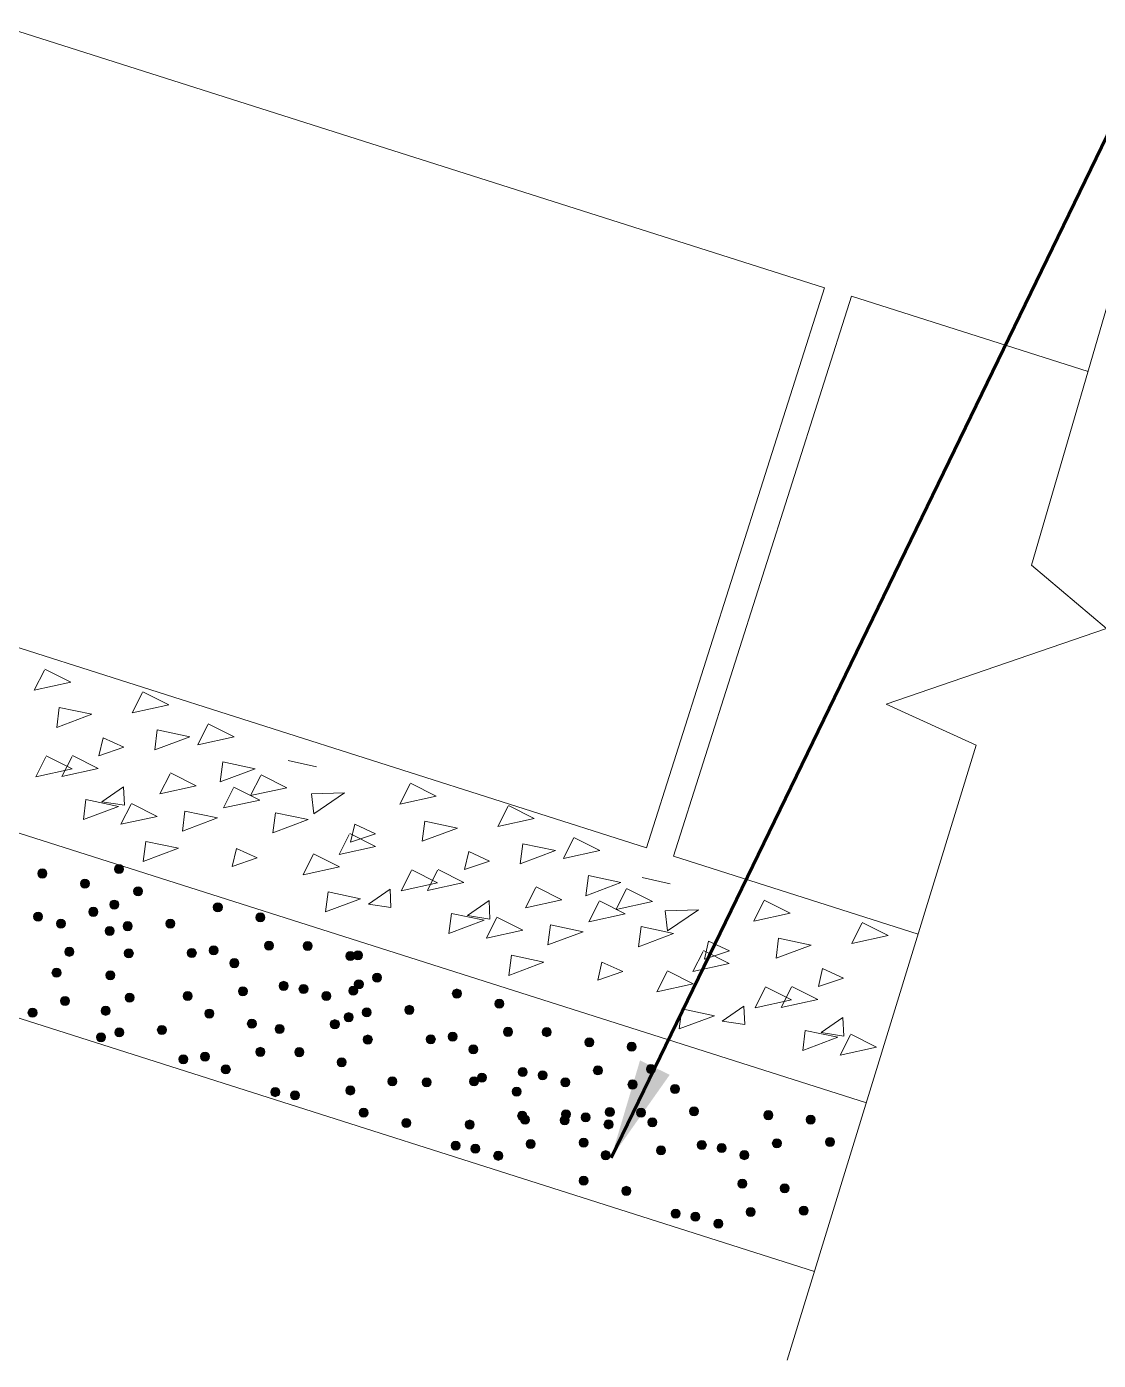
# Model space of a CAD drawing. Header units: inches. Extents: x -885 to 26362, y -28010 to 990.
# Drawn here: x 4081.7 to 4089.17, y -17583.57 to -17574.28 of the extents above; entities that cross this region are included whole.
import ezdxf

# ---------------------------------------------------------------- set-up
doc = ezdxf.new("R2010")
doc.units = ezdxf.units.IN
doc.header["$MEASUREMENT"] = 0
doc.layers.add('LINE', color=7, linetype='Continuous')
doc.styles.get("Standard").update_dxf_attribs({"font": 'arial.ttf'})
doc.dimstyles.get("Standard").update_dxf_attribs({"dimtxt": 0.18, "dimasz": 0.18, "dimexe": 0.18, "dimexo": 0.0625, "dimgap": 0.09, "dimtad": 0, "dimtih": 1, "dimtoh": 1, "dimdec": 4, "dimzin": 0, "dimdsep": 46, "dimtxsty": 'Standard', "dimcen": 0.09, "dimadec": 0, "dimazin": 0, "dimtfac": 1, "dimtdec": 4, "dimtofl": 0, "dimtmove": 0, "dimatfit": 3, "dimfxl": 1, "dimtolj": 1, "dimtzin": 0, "dimarcsym": 0})

msp = doc.modelspace()

# ---------------------------------------------------------------- hatches: boundary and pattern name
at = {"layer": 'LINE', "lineweight": 20, "ltscale": 0.5}
for points in [[(4082.371291, -17580.148373, -1), (4082.308217, -17580.152956, -1)], [(4082.371291, -17580.148373, -1), (4082.308217, -17580.152956, -1)], [(4081.835364, -17580.192486, -1), (4081.775809, -17580.17121, -1)], [(4081.835364, -17580.192486, -1), (4081.775809, -17580.17121, -1)], [(4082.132076, -17580.263369, -1), (4082.072521, -17580.242094, -1)], [(4082.132076, -17580.263369, -1), (4082.072521, -17580.242094, -1)], [(4082.504847, -17580.303891, -1), (4082.441772, -17580.308474, -1)], [(4082.504847, -17580.303891, -1), (4082.441772, -17580.308474, -1)], [(4082.191463, -17580.459574, -1), (4082.131908, -17580.438298, -1)], [(4082.191463, -17580.459574, -1), (4082.131908, -17580.438298, -1)], [(4082.338245, -17580.395912, -1), (4082.275171, -17580.400496, -1)], [(4082.338245, -17580.395912, -1), (4082.275171, -17580.400496, -1)], [(4083.059097, -17580.427922, -1), (4082.999542, -17580.406647, -1)], [(4083.059097, -17580.427922, -1), (4082.999542, -17580.406647, -1)], [(4081.805915, -17580.492796, -1), (4081.74636, -17580.471521, -1)], [(4081.805915, -17580.492796, -1), (4081.74636, -17580.471521, -1)], [(4081.964775, -17580.54193, -1), (4081.90522, -17580.520655, -1)], [(4081.964775, -17580.54193, -1), (4081.90522, -17580.520655, -1)], [(4082.432745, -17580.546657, -1), (4082.36967, -17580.551241, -1)], [(4082.432745, -17580.546657, -1), (4082.36967, -17580.551241, -1)], [(4082.730129, -17580.528861, -1), (4082.667054, -17580.533445, -1)], [(4082.730129, -17580.528861, -1), (4082.667054, -17580.533445, -1)], [(4083.355809, -17580.498806, -1), (4083.296254, -17580.47753, -1)], [(4083.355809, -17580.498806, -1), (4083.296254, -17580.47753, -1)], [(4082.306425, -17580.580009, -1), (4082.24335, -17580.584592, -1)], [(4082.306425, -17580.580009, -1), (4082.24335, -17580.584592, -1)], [(4082.024162, -17580.738135, -1), (4081.964607, -17580.716859, -1)], [(4082.024162, -17580.738135, -1), (4081.964607, -17580.716859, -1)], [(4083.029648, -17580.728233, -1), (4082.970093, -17580.706957, -1)], [(4083.029648, -17580.728233, -1), (4082.970093, -17580.706957, -1)], [(4083.415196, -17580.69501, -1), (4083.355641, -17580.673734, -1)], [(4083.415196, -17580.69501, -1), (4083.355641, -17580.673734, -1)], [(4083.686018, -17580.696999, -1), (4083.626463, -17580.675723, -1)], [(4083.686018, -17580.696999, -1), (4083.626463, -17580.675723, -1)], [(4082.439981, -17580.735527, -1), (4082.376906, -17580.74011, -1)], [(4082.439981, -17580.735527, -1), (4082.376906, -17580.74011, -1)], [(4082.877504, -17580.746488, -1), (4082.817949, -17580.725213, -1)], [(4082.877504, -17580.746488, -1), (4082.817949, -17580.725213, -1)], [(4083.174216, -17580.817372, -1), (4083.114662, -17580.796096, -1)], [(4083.174216, -17580.817372, -1), (4083.114662, -17580.796096, -1)], [(4083.98273, -17580.767882, -1), (4083.923175, -17580.746606, -1)], [(4083.98273, -17580.767882, -1), (4083.923175, -17580.746606, -1)], [(4084.037855, -17580.749308, -1), (4083.97478, -17580.753891, -1)], [(4084.037855, -17580.749308, -1), (4083.97478, -17580.753891, -1)], [(4081.934276, -17580.884386, -1), (4081.874721, -17580.86311, -1)], [(4081.934276, -17580.884386, -1), (4081.874721, -17580.86311, -1)], [(4082.311676, -17580.888829, -1), (4082.248601, -17580.893413, -1)], [(4082.311676, -17580.888829, -1), (4082.248601, -17580.893413, -1)], [(4084.17141, -17580.904826, -1), (4084.108335, -17580.909409, -1)], [(4084.17141, -17580.904826, -1), (4084.108335, -17580.909409, -1)], [(4083.233603, -17581.013576, -1), (4083.174048, -17580.9923, -1)], [(4083.233603, -17581.013576, -1), (4083.174048, -17580.9923, -1)], [(4083.518717, -17580.97556, -1), (4083.459162, -17580.954284, -1)], [(4083.518717, -17580.97556, -1), (4083.459162, -17580.954284, -1)], [(4083.65657, -17580.997309, -1), (4083.597015, -17580.976033, -1)], [(4083.65657, -17580.997309, -1), (4083.597015, -17580.976033, -1)], [(4084.004808, -17580.996847, -1), (4083.941734, -17581.001431, -1)], [(4084.004808, -17580.996847, -1), (4083.941734, -17581.001431, -1)], [(4084.042117, -17580.964086, -1), (4083.982562, -17580.94281, -1)], [(4084.042117, -17580.964086, -1), (4083.982562, -17580.94281, -1)], [(4081.993662, -17581.08059, -1), (4081.934107, -17581.059315, -1)], [(4081.993662, -17581.08059, -1), (4081.934107, -17581.059315, -1)], [(4082.445232, -17581.044347, -1), (4082.382157, -17581.04893, -1)], [(4082.445232, -17581.044347, -1), (4082.382157, -17581.04893, -1)], [(4082.848056, -17581.046799, -1), (4082.788501, -17581.025523, -1)], [(4082.848056, -17581.046799, -1), (4082.788501, -17581.025523, -1)], [(4083.815429, -17581.046443, -1), (4083.755875, -17581.025167, -1)], [(4083.815429, -17581.046443, -1), (4083.755875, -17581.025167, -1)], [(4084.72566, -17581.028857, -1), (4084.666105, -17581.007582, -1)], [(4084.72566, -17581.028857, -1), (4084.666105, -17581.007582, -1)], [(4085.022372, -17581.099741, -1), (4084.962817, -17581.078465, -1)], [(4085.022372, -17581.099741, -1), (4084.962817, -17581.078465, -1)], [(4081.766975, -17581.162947, -1), (4081.70742, -17581.141671, -1)], [(4081.766975, -17581.162947, -1), (4081.70742, -17581.141671, -1)], [(4082.27863, -17581.136368, -1), (4082.215555, -17581.140952, -1)], [(4082.27863, -17581.136368, -1), (4082.215555, -17581.140952, -1)], [(4082.999482, -17581.168379, -1), (4082.939927, -17581.147103, -1)], [(4082.999482, -17581.168379, -1), (4082.939927, -17581.147103, -1)], [(4083.972988, -17581.180944, -1), (4083.909914, -17581.185527, -1)], [(4083.972988, -17581.180944, -1), (4083.909914, -17581.185527, -1)], [(4084.099308, -17581.147592, -1), (4084.036233, -17581.152176, -1)], [(4084.099308, -17581.147592, -1), (4084.036233, -17581.152176, -1)], [(4084.396692, -17581.129796, -1), (4084.333617, -17581.13438, -1)], [(4084.396692, -17581.129796, -1), (4084.333617, -17581.13438, -1)], [(4082.37313, -17581.287114, -1), (4082.310055, -17581.291697, -1)], [(4082.37313, -17581.287114, -1), (4082.310055, -17581.291697, -1)], [(4082.670514, -17581.269317, -1), (4082.607439, -17581.273901, -1)], [(4082.670514, -17581.269317, -1), (4082.607439, -17581.273901, -1)], [(4083.296194, -17581.239262, -1), (4083.236639, -17581.217986, -1)], [(4083.296194, -17581.239262, -1), (4083.236639, -17581.217986, -1)], [(4083.489269, -17581.27587, -1), (4083.429714, -17581.254594, -1)], [(4083.489269, -17581.27587, -1), (4083.429714, -17581.254594, -1)], [(4083.874816, -17581.242647, -1), (4083.815261, -17581.221371, -1)], [(4083.874816, -17581.242647, -1), (4083.815261, -17581.221371, -1)], [(4085.081759, -17581.295945, -1), (4085.022204, -17581.274669, -1)], [(4085.081759, -17581.295945, -1), (4085.022204, -17581.274669, -1)], [(4085.352581, -17581.297934, -1), (4085.293026, -17581.276658, -1)], [(4085.352581, -17581.297934, -1), (4085.293026, -17581.276658, -1)], [(4082.24681, -17581.320465, -1), (4082.183735, -17581.325049, -1)], [(4082.24681, -17581.320465, -1), (4082.183735, -17581.325049, -1)], [(4084.106544, -17581.336462, -1), (4084.043469, -17581.341045, -1)], [(4084.106544, -17581.336462, -1), (4084.043469, -17581.341045, -1)], [(4084.544067, -17581.347424, -1), (4084.484512, -17581.326148, -1)], [(4084.544067, -17581.347424, -1), (4084.484512, -17581.326148, -1)], [(4084.696211, -17581.329168, -1), (4084.636657, -17581.307892, -1)], [(4084.696211, -17581.329168, -1), (4084.636657, -17581.307892, -1)], [(4085.649293, -17581.368817, -1), (4085.589739, -17581.347541, -1)], [(4085.649293, -17581.368817, -1), (4085.589739, -17581.347541, -1)], [(4082.817889, -17581.486945, -1), (4082.758334, -17581.465669, -1)], [(4082.817889, -17581.486945, -1), (4082.758334, -17581.465669, -1)], [(4082.970033, -17581.468689, -1), (4082.910478, -17581.447413, -1)], [(4082.970033, -17581.468689, -1), (4082.910478, -17581.447413, -1)], [(4083.355581, -17581.435466, -1), (4083.296026, -17581.414191, -1)], [(4083.355581, -17581.435466, -1), (4083.296026, -17581.414191, -1)], [(4083.626403, -17581.437455, -1), (4083.566848, -17581.416179, -1)], [(4083.626403, -17581.437455, -1), (4083.566848, -17581.416179, -1)], [(4084.84078, -17581.418307, -1), (4084.781225, -17581.397031, -1)], [(4084.84078, -17581.418307, -1), (4084.781225, -17581.397031, -1)], [(4085.946727, -17581.387142, -1), (4085.883652, -17581.391726, -1)], [(4085.946727, -17581.387142, -1), (4085.883652, -17581.391726, -1)], [(4083.114601, -17581.557828, -1), (4083.055046, -17581.536552, -1)], [(4083.114601, -17581.557828, -1), (4083.055046, -17581.536552, -1)], [(4083.923115, -17581.508338, -1), (4083.86356, -17581.487062, -1)], [(4083.923115, -17581.508338, -1), (4083.86356, -17581.487062, -1)], [(4085.18528, -17581.576495, -1), (4085.125725, -17581.555219, -1)], [(4085.18528, -17581.576495, -1), (4085.125725, -17581.555219, -1)], [(4085.70868, -17581.565021, -1), (4085.649125, -17581.543746, -1)], [(4085.70868, -17581.565021, -1), (4085.649125, -17581.543746, -1)], [(4086.080282, -17581.54266, -1), (4086.017207, -17581.547244, -1)], [(4086.080282, -17581.54266, -1), (4086.017207, -17581.547244, -1)], [(4084.277131, -17581.628503, -1), (4084.214056, -17581.633086, -1)], [(4084.277131, -17581.628503, -1), (4084.214056, -17581.633086, -1)], [(4084.514619, -17581.647734, -1), (4084.455064, -17581.626458, -1)], [(4084.514619, -17581.647734, -1), (4084.455064, -17581.626458, -1)], [(4084.845258, -17581.641389, -1), (4084.785703, -17581.620113, -1)], [(4084.845258, -17581.641389, -1), (4084.785703, -17581.620113, -1)], [(4084.900166, -17581.614511, -1), (4084.840611, -17581.593235, -1)], [(4084.900166, -17581.614511, -1), (4084.840611, -17581.593235, -1)], [(4085.323133, -17581.598244, -1), (4085.263578, -17581.576968, -1)], [(4085.323133, -17581.598244, -1), (4085.263578, -17581.576968, -1)], [(4085.481992, -17581.647378, -1), (4085.422438, -17581.626102, -1)], [(4085.481992, -17581.647378, -1), (4085.422438, -17581.626102, -1)], [(4085.950484, -17581.662782, -1), (4085.890929, -17581.641506, -1)], [(4085.950484, -17581.662782, -1), (4085.890929, -17581.641506, -1)], [(4083.459102, -17581.716016, -1), (4083.399547, -17581.69474, -1)], [(4083.459102, -17581.716016, -1), (4083.399547, -17581.69474, -1)], [(4083.596954, -17581.737765, -1), (4083.5374, -17581.71649, -1)], [(4083.596954, -17581.737765, -1), (4083.5374, -17581.71649, -1)], [(4083.982502, -17581.704542, -1), (4083.922947, -17581.683267, -1)], [(4083.982502, -17581.704542, -1), (4083.922947, -17581.683267, -1)], [(4085.14197, -17581.712272, -1), (4085.082416, -17581.690996, -1)], [(4085.14197, -17581.712272, -1), (4085.082416, -17581.690996, -1)], [(4086.247918, -17581.681107, -1), (4086.184843, -17581.685691, -1)], [(4086.247918, -17581.681107, -1), (4086.184843, -17581.685691, -1)], [(4084.075859, -17581.859751, -1), (4084.016304, -17581.838476, -1)], [(4084.075859, -17581.859751, -1), (4084.016304, -17581.838476, -1)], [(4085.792279, -17581.855213, -1), (4085.732724, -17581.833938, -1)], [(4085.792279, -17581.855213, -1), (4085.732724, -17581.833938, -1)], [(4086.009871, -17581.858986, -1), (4085.950316, -17581.837711, -1)], [(4086.009871, -17581.858986, -1), (4085.950316, -17581.837711, -1)], [(4086.381473, -17581.836625, -1), (4086.318398, -17581.841209, -1)], [(4086.381473, -17581.836625, -1), (4086.318398, -17581.841209, -1)], [(4084.372572, -17581.930635, -1), (4084.313017, -17581.909359, -1)], [(4084.372572, -17581.930635, -1), (4084.313017, -17581.909359, -1)], [(4084.81581, -17581.941699, -1), (4084.756255, -17581.920423, -1)], [(4084.81581, -17581.941699, -1), (4084.756255, -17581.920423, -1)], [(4085.181085, -17581.881145, -1), (4085.121531, -17581.859869, -1)], [(4085.181085, -17581.881145, -1), (4085.121531, -17581.859869, -1)], [(4085.201357, -17581.908476, -1), (4085.141802, -17581.8872, -1)], [(4085.201357, -17581.908476, -1), (4085.141802, -17581.8872, -1)], [(4085.478519, -17581.89947, -1), (4085.415444, -17581.904054, -1)], [(4085.478519, -17581.89947, -1), (4085.415444, -17581.904054, -1)], [(4085.486471, -17581.87046, -1), (4085.426916, -17581.849184, -1)], [(4085.486471, -17581.87046, -1), (4085.426916, -17581.849184, -1)], [(4085.624324, -17581.892209, -1), (4085.564769, -17581.870933, -1)], [(4085.624324, -17581.892209, -1), (4085.564769, -17581.870933, -1)], [(4085.783183, -17581.941343, -1), (4085.723629, -17581.920067, -1)], [(4085.783183, -17581.941343, -1), (4085.723629, -17581.920067, -1)], [(4086.088991, -17581.926097, -1), (4086.029437, -17581.904821, -1)], [(4086.088991, -17581.926097, -1), (4086.029437, -17581.904821, -1)], [(4086.897505, -17581.876607, -1), (4086.83795, -17581.855331, -1)], [(4086.897505, -17581.876607, -1), (4086.83795, -17581.855331, -1)], [(4087.194939, -17581.894932, -1), (4087.131864, -17581.899516, -1)], [(4087.194939, -17581.894932, -1), (4087.131864, -17581.899516, -1)], [(4084.717072, -17582.088822, -1), (4084.657517, -17582.067547, -1)], [(4084.717072, -17582.088822, -1), (4084.657517, -17582.067547, -1)], [(4084.854925, -17582.110572, -1), (4084.79537, -17582.089296, -1)], [(4084.854925, -17582.110572, -1), (4084.79537, -17582.089296, -1)], [(4085.240472, -17582.077349, -1), (4085.180917, -17582.056073, -1)], [(4085.240472, -17582.077349, -1), (4085.180917, -17582.056073, -1)], [(4085.612074, -17582.054988, -1), (4085.548999, -17582.059572, -1)], [(4085.612074, -17582.054988, -1), (4085.548999, -17582.059572, -1)], [(4086.148378, -17582.122301, -1), (4086.088823, -17582.101025, -1)], [(4086.148378, -17582.122301, -1), (4086.088823, -17582.101025, -1)], [(4086.433492, -17582.084284, -1), (4086.373937, -17582.063009, -1)], [(4086.433492, -17582.084284, -1), (4086.373937, -17582.063009, -1)], [(4086.571345, -17582.106034, -1), (4086.51179, -17582.084758, -1)], [(4086.571345, -17582.106034, -1), (4086.51179, -17582.084758, -1)], [(4086.956892, -17582.072811, -1), (4086.897337, -17582.051535, -1)], [(4086.956892, -17582.072811, -1), (4086.897337, -17582.051535, -1)], [(4087.328494, -17582.05045, -1), (4087.265419, -17582.055034, -1)], [(4087.328494, -17582.05045, -1), (4087.265419, -17582.055034, -1)], [(4085.013785, -17582.159706, -1), (4084.95423, -17582.13843, -1)], [(4085.013785, -17582.159706, -1), (4084.95423, -17582.13843, -1)], [(4085.762831, -17582.155524, -1), (4085.703276, -17582.134248, -1)], [(4085.762831, -17582.155524, -1), (4085.703276, -17582.134248, -1)], [(4086.730204, -17582.155168, -1), (4086.67065, -17582.133892, -1)], [(4086.730204, -17582.155168, -1), (4086.67065, -17582.133892, -1)], [(4085.610194, -17582.333049, -1), (4085.550639, -17582.311773, -1)], [(4085.610194, -17582.333049, -1), (4085.550639, -17582.311773, -1)], [(4085.906906, -17582.403932, -1), (4085.847351, -17582.382656, -1)], [(4085.906906, -17582.403932, -1), (4085.847351, -17582.382656, -1)], [(4086.71542, -17582.354442, -1), (4086.655865, -17582.333166, -1)], [(4086.71542, -17582.354442, -1), (4086.655865, -17582.333166, -1)], [(4087.012853, -17582.372767, -1), (4086.949779, -17582.377351, -1)], [(4087.012853, -17582.372767, -1), (4086.949779, -17582.377351, -1)], [(4086.251407, -17582.56212, -1), (4086.191852, -17582.540844, -1)], [(4086.251407, -17582.56212, -1), (4086.191852, -17582.540844, -1)], [(4086.389259, -17582.583869, -1), (4086.329705, -17582.562593, -1)], [(4086.389259, -17582.583869, -1), (4086.329705, -17582.562593, -1)], [(4086.774807, -17582.550646, -1), (4086.715252, -17582.529371, -1)], [(4086.774807, -17582.550646, -1), (4086.715252, -17582.529371, -1)], [(4087.146409, -17582.528285, -1), (4087.083334, -17582.532869, -1)], [(4087.146409, -17582.528285, -1), (4087.083334, -17582.532869, -1)], [(4086.548119, -17582.633003, -1), (4086.488564, -17582.611727, -1)], [(4086.548119, -17582.633003, -1), (4086.488564, -17582.611727, -1)]]:
    msp.add_hatch(color=7, dxfattribs=at).paths.add_polyline_path(points)

# ---------------------------------------------------------------- linework, layer by layer
at = {"layer": 'LINE', "color": 7, "lineweight": 20, "ltscale": 0.5}
for p, q in [((4087.258689, -17576.100169), (4081.539673, -17574.281031)), ((4087.258689, -17576.100169), (4081.539673, -17574.281031)), ((4087.258689, -17576.100169), (4086.017511, -17580.002191)), ((4087.258689, -17576.100169), (4086.017511, -17580.002191)), ((4087.446816, -17576.160009), (4086.205638, -17580.062031)), ((4087.446816, -17576.160009), (4086.205638, -17580.062031)), ((4089.097143, -17576.684955), (4087.446816, -17576.160009)), ((4089.097143, -17576.684955), (4087.446816, -17576.160009)), ((4087.550973, -17581.779959), (4070.569698, -17576.378455)), ((4087.550973, -17581.779959), (4070.569698, -17576.378455)), ((4087.189606, -17582.955008), (4070.208331, -17577.553505)), ((4087.189606, -17582.955008), (4070.208331, -17577.553505)), ((4086.017511, -17580.002191), (4080.298495, -17578.183052)), ((4086.017511, -17580.002191), (4080.298495, -17578.183052)), ((4081.820369, -17578.764375), (4081.749615, -17578.905047)), ((4081.820369, -17578.764375), (4081.749615, -17578.905047)), ((4082.003189, -17578.849676), (4081.82304, -17578.759065)), ((4082.003189, -17578.849676), (4081.82304, -17578.759065)), ((4081.749615, -17578.905047), (4082.003189, -17578.849676)), ((4081.749615, -17578.905047), (4082.003189, -17578.849676)), ((4082.50378, -17578.920856), (4082.433025, -17579.061528)), ((4082.50378, -17578.920856), (4082.433025, -17579.061528)), ((4082.686599, -17579.006156), (4082.50645, -17578.915546)), ((4082.686599, -17579.006156), (4082.50645, -17578.915546)), ((4081.905833, -17579.164453), (4081.92366, -17579.024637)), ((4081.905833, -17579.164453), (4081.92366, -17579.024637)), ((4081.92366, -17579.024637), (4082.150613, -17579.072177)), ((4081.92366, -17579.024637), (4082.150613, -17579.072177)), ((4082.433025, -17579.061528), (4082.686599, -17579.006156)), ((4082.433025, -17579.061528), (4082.686599, -17579.006156)), ((4082.150613, -17579.072177), (4081.905833, -17579.164453)), ((4082.150613, -17579.072177), (4081.905833, -17579.164453)), ((4082.589244, -17579.320934), (4082.60707, -17579.181118)), ((4082.589244, -17579.320934), (4082.60707, -17579.181118)), ((4082.60707, -17579.181118), (4082.834023, -17579.228658)), ((4082.60707, -17579.181118), (4082.834023, -17579.228658)), ((4082.960318, -17579.143671), (4082.889564, -17579.284343)), ((4082.960318, -17579.143671), (4082.889564, -17579.284343)), ((4083.143138, -17579.228971), (4082.962989, -17579.138361)), ((4083.143138, -17579.228971), (4082.962989, -17579.138361)), ((4082.200638, -17579.361641), (4082.229815, -17579.236614)), ((4082.200638, -17579.361641), (4082.229815, -17579.236614)), ((4082.37475, -17579.301922), (4082.200638, -17579.361641)), ((4082.37475, -17579.301922), (4082.200638, -17579.361641)), ((4082.229815, -17579.236614), (4082.37475, -17579.301922)), ((4082.229815, -17579.236614), (4082.37475, -17579.301922)), ((4082.834023, -17579.228658), (4082.589244, -17579.320934)), ((4082.834023, -17579.228658), (4082.589244, -17579.320934)), ((4082.889564, -17579.284343), (4083.143138, -17579.228971)), ((4082.889564, -17579.284343), (4083.143138, -17579.228971)), ((4081.830142, -17579.36827), (4081.759387, -17579.508942)), ((4081.830142, -17579.36827), (4081.759387, -17579.508942)), ((4082.012961, -17579.45357), (4081.832813, -17579.362959)), ((4082.012961, -17579.45357), (4081.832813, -17579.362959)), ((4082.012973, -17579.365769), (4081.942218, -17579.506441)), ((4082.012973, -17579.365769), (4081.942218, -17579.506441)), ((4082.195792, -17579.451069), (4082.015643, -17579.360459)), ((4082.195792, -17579.451069), (4082.015643, -17579.360459)), ((4083.717162, -17579.438256), (4083.52056, -17579.393408)), ((4083.717162, -17579.438256), (4083.52056, -17579.393408)), ((4081.759387, -17579.508942), (4082.012961, -17579.45357)), ((4081.759387, -17579.508942), (4082.012961, -17579.45357)), ((4081.942218, -17579.506441), (4082.195792, -17579.451069)), ((4081.942218, -17579.506441), (4082.195792, -17579.451069)), ((4082.696489, -17579.486627), (4082.625735, -17579.627299)), ((4082.696489, -17579.486627), (4082.625735, -17579.627299)), ((4082.879309, -17579.571927), (4082.69916, -17579.481317)), ((4082.879309, -17579.571927), (4082.69916, -17579.481317)), ((4083.045782, -17579.543748), (4083.063609, -17579.403932)), ((4083.045782, -17579.543748), (4083.063609, -17579.403932)), ((4083.290562, -17579.451472), (4083.045782, -17579.543748)), ((4083.290562, -17579.451472), (4083.045782, -17579.543748)), ((4083.063609, -17579.403932), (4083.290562, -17579.451472)), ((4083.063609, -17579.403932), (4083.290562, -17579.451472)), ((4083.510969, -17579.584099), (4083.33082, -17579.493489)), ((4083.510969, -17579.584099), (4083.33082, -17579.493489)), ((4082.220225, -17579.682258), (4082.371876, -17579.577936)), ((4082.220225, -17579.682258), (4082.371876, -17579.577936)), ((4082.371876, -17579.577936), (4082.377381, -17579.706204)), ((4082.371876, -17579.577936), (4082.377381, -17579.706204)), ((4082.625735, -17579.627299), (4082.879309, -17579.571927)), ((4082.625735, -17579.627299), (4082.879309, -17579.571927)), ((4083.138639, -17579.584605), (4083.067884, -17579.725277)), ((4083.138639, -17579.584605), (4083.067884, -17579.725277)), ((4083.321458, -17579.669905), (4083.141309, -17579.579295)), ((4083.321458, -17579.669905), (4083.141309, -17579.579295)), ((4083.328149, -17579.498799), (4083.257395, -17579.639471)), ((4083.328149, -17579.498799), (4083.257395, -17579.639471)), ((4083.257395, -17579.639471), (4083.510969, -17579.584099)), ((4083.257395, -17579.639471), (4083.510969, -17579.584099)), ((4084.369362, -17579.557345), (4084.298607, -17579.698017)), ((4084.369362, -17579.557345), (4084.298607, -17579.698017)), ((4084.552181, -17579.642645), (4084.372033, -17579.552035)), ((4084.552181, -17579.642645), (4084.372033, -17579.552035)), ((4082.091506, -17579.806412), (4082.109333, -17579.666595)), ((4082.091506, -17579.806412), (4082.109333, -17579.666595)), ((4082.109333, -17579.666595), (4082.336286, -17579.714135)), ((4082.109333, -17579.666595), (4082.336286, -17579.714135)), ((4083.067884, -17579.725277), (4083.321458, -17579.669905)), ((4083.067884, -17579.725277), (4083.321458, -17579.669905)), ((4083.681831, -17579.627169), (4083.913566, -17579.618994)), ((4083.681831, -17579.627169), (4083.913566, -17579.618994)), ((4083.697995, -17579.767187), (4083.681831, -17579.627169)), ((4083.697995, -17579.767187), (4083.681831, -17579.627169)), ((4083.913566, -17579.618994), (4083.697995, -17579.767187)), ((4083.913566, -17579.618994), (4083.697995, -17579.767187)), ((4084.298607, -17579.698017), (4084.552181, -17579.642645)), ((4084.298607, -17579.698017), (4084.552181, -17579.642645)), ((4082.336286, -17579.714135), (4082.091506, -17579.806412)), ((4082.336286, -17579.714135), (4082.091506, -17579.806412)), ((4082.377381, -17579.706204), (4082.220225, -17579.682258)), ((4082.377381, -17579.706204), (4082.220225, -17579.682258)), ((4082.4239, -17579.698482), (4082.353145, -17579.839154)), ((4082.4239, -17579.698482), (4082.353145, -17579.839154)), ((4082.606719, -17579.783782), (4082.426571, -17579.693172)), ((4082.606719, -17579.783782), (4082.426571, -17579.693172)), ((4082.781953, -17579.886704), (4082.79978, -17579.746888)), ((4082.781953, -17579.886704), (4082.79978, -17579.746888)), ((4082.79978, -17579.746888), (4083.026733, -17579.794428)), ((4082.79978, -17579.746888), (4083.026733, -17579.794428)), ((4083.413613, -17579.898877), (4083.43144, -17579.75906)), ((4083.413613, -17579.898877), (4083.43144, -17579.75906)), ((4083.43144, -17579.75906), (4083.658393, -17579.8066)), ((4083.43144, -17579.75906), (4083.658393, -17579.8066)), ((4085.052772, -17579.713826), (4084.982018, -17579.854498)), ((4085.052772, -17579.713826), (4084.982018, -17579.854498)), ((4085.235591, -17579.799126), (4085.055443, -17579.708516)), ((4085.235591, -17579.799126), (4085.055443, -17579.708516)), ((4082.353145, -17579.839154), (4082.606719, -17579.783782)), ((4082.353145, -17579.839154), (4082.606719, -17579.783782)), ((4083.026733, -17579.794428), (4082.781953, -17579.886704)), ((4083.026733, -17579.794428), (4082.781953, -17579.886704)), ((4083.658393, -17579.8066), (4083.413613, -17579.898877)), ((4083.658393, -17579.8066), (4083.413613, -17579.898877)), ((4083.954997, -17579.964226), (4083.984174, -17579.839199)), ((4083.954997, -17579.964226), (4083.984174, -17579.839199)), ((4083.984174, -17579.839199), (4084.129109, -17579.904507)), ((4083.984174, -17579.839199), (4084.129109, -17579.904507)), ((4084.454826, -17579.957423), (4084.472652, -17579.817606)), ((4084.454826, -17579.957423), (4084.472652, -17579.817606)), ((4084.699606, -17579.865146), (4084.454826, -17579.957423)), ((4084.699606, -17579.865146), (4084.454826, -17579.957423)), ((4084.472652, -17579.817606), (4084.699606, -17579.865146)), ((4084.472652, -17579.817606), (4084.699606, -17579.865146)), ((4084.982018, -17579.854498), (4085.235591, -17579.799126)), ((4084.982018, -17579.854498), (4085.235591, -17579.799126)), ((4082.509364, -17580.09856), (4082.52719, -17579.958743)), ((4082.509364, -17580.09856), (4082.52719, -17579.958743)), ((4082.52719, -17579.958743), (4082.754144, -17580.006283)), ((4082.52719, -17579.958743), (4082.754144, -17580.006283)), ((4083.945881, -17579.909533), (4083.875127, -17580.050205)), ((4083.945881, -17579.909533), (4083.875127, -17580.050205)), ((4084.1287, -17579.994833), (4083.948552, -17579.904223)), ((4084.1287, -17579.994833), (4083.948552, -17579.904223)), ((4084.129109, -17579.904507), (4083.954997, -17579.964226)), ((4084.129109, -17579.904507), (4083.954997, -17579.964226)), ((4085.509311, -17579.93664), (4085.438556, -17580.077312)), ((4085.509311, -17579.93664), (4085.438556, -17580.077312)), ((4085.69213, -17580.021941), (4085.511982, -17579.93133)), ((4085.69213, -17580.021941), (4085.511982, -17579.93133)), ((4082.754144, -17580.006283), (4082.509364, -17580.09856)), ((4082.754144, -17580.006283), (4082.509364, -17580.09856)), ((4083.129171, -17580.132309), (4083.158348, -17580.007282)), ((4083.129171, -17580.132309), (4083.158348, -17580.007282)), ((4083.158348, -17580.007282), (4083.303283, -17580.07259)), ((4083.158348, -17580.007282), (4083.303283, -17580.07259)), ((4083.69461, -17580.049633), (4083.623856, -17580.190305)), ((4083.69461, -17580.049633), (4083.623856, -17580.190305)), ((4083.87743, -17580.134933), (4083.697281, -17580.044323)), ((4083.87743, -17580.134933), (4083.697281, -17580.044323)), ((4083.875127, -17580.050205), (4084.1287, -17579.994833)), ((4083.875127, -17580.050205), (4084.1287, -17579.994833)), ((4084.749631, -17580.154611), (4084.778808, -17580.029584)), ((4084.749631, -17580.154611), (4084.778808, -17580.029584)), ((4084.778808, -17580.029584), (4084.923742, -17580.094892)), ((4084.778808, -17580.029584), (4084.923742, -17580.094892)), ((4085.138236, -17580.113904), (4085.156062, -17579.974087)), ((4085.138236, -17580.113904), (4085.156062, -17579.974087)), ((4085.383016, -17580.021627), (4085.138236, -17580.113904)), ((4085.383016, -17580.021627), (4085.138236, -17580.113904)), ((4085.156062, -17579.974087), (4085.383016, -17580.021627)), ((4085.156062, -17579.974087), (4085.383016, -17580.021627)), ((4085.438556, -17580.077312), (4085.69213, -17580.021941)), ((4085.438556, -17580.077312), (4085.69213, -17580.021941)), ((4083.303283, -17580.07259), (4083.129171, -17580.132309)), ((4083.303283, -17580.07259), (4083.129171, -17580.132309)), ((4083.623856, -17580.190305), (4083.87743, -17580.134933)), ((4083.623856, -17580.190305), (4083.87743, -17580.134933)), ((4084.923742, -17580.094892), (4084.749631, -17580.154611)), ((4084.923742, -17580.094892), (4084.749631, -17580.154611)), ((4087.912341, -17580.604909), (4086.205638, -17580.062031)), ((4087.912341, -17580.604909), (4086.205638, -17580.062031)), ((4084.379134, -17580.161239), (4084.30838, -17580.301911)), ((4084.379134, -17580.161239), (4084.30838, -17580.301911)), ((4084.561954, -17580.246539), (4084.381805, -17580.155929)), ((4084.561954, -17580.246539), (4084.381805, -17580.155929)), ((4084.561965, -17580.158739), (4084.491211, -17580.299411)), ((4084.561965, -17580.158739), (4084.491211, -17580.299411)), ((4084.744784, -17580.244039), (4084.564636, -17580.153429)), ((4084.744784, -17580.244039), (4084.564636, -17580.153429)), ((4085.594775, -17580.336718), (4085.612601, -17580.196902)), ((4085.594775, -17580.336718), (4085.612601, -17580.196902)), ((4085.612601, -17580.196902), (4085.839555, -17580.244442)), ((4085.612601, -17580.196902), (4085.839555, -17580.244442)), ((4086.183988, -17580.253508), (4085.987386, -17580.20866)), ((4086.183988, -17580.253508), (4085.987386, -17580.20866)), ((4083.780074, -17580.449711), (4083.797901, -17580.309894)), ((4083.780074, -17580.449711), (4083.797901, -17580.309894)), ((4083.797901, -17580.309894), (4084.024854, -17580.357434)), ((4083.797901, -17580.309894), (4084.024854, -17580.357434)), ((4084.078771, -17580.394935), (4084.230422, -17580.290612)), ((4084.078771, -17580.394935), (4084.230422, -17580.290612)), ((4084.230422, -17580.290612), (4084.235926, -17580.418881)), ((4084.230422, -17580.290612), (4084.235926, -17580.418881)), ((4084.30838, -17580.301911), (4084.561954, -17580.246539)), ((4084.30838, -17580.301911), (4084.561954, -17580.246539)), ((4084.491211, -17580.299411), (4084.744784, -17580.244039)), ((4084.491211, -17580.299411), (4084.744784, -17580.244039)), ((4085.245482, -17580.279596), (4085.174727, -17580.420268)), ((4085.245482, -17580.279596), (4085.174727, -17580.420268)), ((4085.428301, -17580.364897), (4085.248153, -17580.274286)), ((4085.428301, -17580.364897), (4085.248153, -17580.274286)), ((4085.839555, -17580.244442), (4085.594775, -17580.336718)), ((4085.839555, -17580.244442), (4085.594775, -17580.336718)), ((4085.877142, -17580.291769), (4085.806387, -17580.432441)), ((4085.877142, -17580.291769), (4085.806387, -17580.432441)), ((4086.059961, -17580.377069), (4085.879813, -17580.286459)), ((4086.059961, -17580.377069), (4085.879813, -17580.286459)), ((4084.024854, -17580.357434), (4083.780074, -17580.449711)), ((4084.024854, -17580.357434), (4083.780074, -17580.449711)), ((4084.235926, -17580.418881), (4084.078771, -17580.394935)), ((4084.235926, -17580.418881), (4084.078771, -17580.394935)), ((4084.769218, -17580.475228), (4084.920869, -17580.370905)), ((4084.769218, -17580.475228), (4084.920869, -17580.370905)), ((4084.920869, -17580.370905), (4084.926373, -17580.499173)), ((4084.920869, -17580.370905), (4084.926373, -17580.499173)), ((4085.174727, -17580.420268), (4085.428301, -17580.364897)), ((4085.174727, -17580.420268), (4085.428301, -17580.364897)), ((4085.687631, -17580.377574), (4085.616877, -17580.518246)), ((4085.687631, -17580.377574), (4085.616877, -17580.518246)), ((4085.87045, -17580.462875), (4085.690302, -17580.372264)), ((4085.87045, -17580.462875), (4085.690302, -17580.372264)), ((4085.806387, -17580.432441), (4086.059961, -17580.377069)), ((4085.806387, -17580.432441), (4086.059961, -17580.377069)), ((4086.836188, -17580.372597), (4086.765434, -17580.513269)), ((4086.836188, -17580.372597), (4086.765434, -17580.513269)), ((4087.019008, -17580.457897), (4086.838859, -17580.367287)), ((4087.019008, -17580.457897), (4086.838859, -17580.367287)), ((4084.640499, -17580.599381), (4084.658325, -17580.459565)), ((4084.640499, -17580.599381), (4084.658325, -17580.459565)), ((4084.885279, -17580.507105), (4084.640499, -17580.599381)), ((4084.885279, -17580.507105), (4084.640499, -17580.599381)), ((4084.658325, -17580.459565), (4084.885279, -17580.507105)), ((4084.658325, -17580.459565), (4084.885279, -17580.507105)), ((4084.926373, -17580.499173), (4084.769218, -17580.475228)), ((4084.926373, -17580.499173), (4084.769218, -17580.475228)), ((4084.972892, -17580.491452), (4084.902138, -17580.632124)), ((4084.972892, -17580.491452), (4084.902138, -17580.632124)), ((4085.155712, -17580.576752), (4084.975563, -17580.486141)), ((4085.155712, -17580.576752), (4084.975563, -17580.486141)), ((4085.616877, -17580.518246), (4085.87045, -17580.462875)), ((4085.616877, -17580.518246), (4085.87045, -17580.462875)), ((4086.148657, -17580.442421), (4086.380393, -17580.434246)), ((4086.148657, -17580.442421), (4086.380393, -17580.434246)), ((4086.164821, -17580.582439), (4086.148657, -17580.442421)), ((4086.164821, -17580.582439), (4086.148657, -17580.442421)), ((4086.380393, -17580.434246), (4086.164821, -17580.582439)), ((4086.380393, -17580.434246), (4086.164821, -17580.582439)), ((4086.765434, -17580.513269), (4087.019008, -17580.457897)), ((4086.765434, -17580.513269), (4087.019008, -17580.457897)), ((4084.902138, -17580.632124), (4085.155712, -17580.576752)), ((4084.902138, -17580.632124), (4085.155712, -17580.576752)), ((4085.330946, -17580.679674), (4085.348772, -17580.539858)), ((4085.330946, -17580.679674), (4085.348772, -17580.539858)), ((4085.575726, -17580.587398), (4085.330946, -17580.679674)), ((4085.575726, -17580.587398), (4085.330946, -17580.679674)), ((4085.348772, -17580.539858), (4085.575726, -17580.587398)), ((4085.348772, -17580.539858), (4085.575726, -17580.587398)), ((4085.962606, -17580.691846), (4085.980432, -17580.55203)), ((4085.962606, -17580.691846), (4085.980432, -17580.55203)), ((4086.207386, -17580.59957), (4085.962606, -17580.691846)), ((4086.207386, -17580.59957), (4085.962606, -17580.691846)), ((4085.980432, -17580.55203), (4086.207386, -17580.59957)), ((4085.980432, -17580.55203), (4086.207386, -17580.59957)), ((4087.519598, -17580.529078), (4087.448844, -17580.66975)), ((4087.519598, -17580.529078), (4087.448844, -17580.66975)), ((4087.702418, -17580.614378), (4087.522269, -17580.523768)), ((4087.702418, -17580.614378), (4087.522269, -17580.523768)), ((4086.421823, -17580.779479), (4086.451, -17580.654452)), ((4086.421823, -17580.779479), (4086.451, -17580.654452)), ((4086.451, -17580.654452), (4086.595935, -17580.71976)), ((4086.451, -17580.654452), (4086.595935, -17580.71976)), ((4086.921652, -17580.772675), (4086.939479, -17580.632859)), ((4086.921652, -17580.772675), (4086.939479, -17580.632859)), ((4087.166432, -17580.680399), (4086.921652, -17580.772675)), ((4087.166432, -17580.680399), (4086.921652, -17580.772675)), ((4086.939479, -17580.632859), (4087.166432, -17580.680399)), ((4086.939479, -17580.632859), (4087.166432, -17580.680399)), ((4087.448844, -17580.66975), (4087.702418, -17580.614378)), ((4087.448844, -17580.66975), (4087.702418, -17580.614378)), ((4085.058356, -17580.891529), (4085.076183, -17580.751713)), ((4085.058356, -17580.891529), (4085.076183, -17580.751713)), ((4085.076183, -17580.751713), (4085.303136, -17580.799253)), ((4085.076183, -17580.751713), (4085.303136, -17580.799253)), ((4086.412707, -17580.724785), (4086.341953, -17580.865457)), ((4086.412707, -17580.724785), (4086.341953, -17580.865457)), ((4086.595527, -17580.810085), (4086.415378, -17580.719475)), ((4086.595527, -17580.810085), (4086.415378, -17580.719475)), ((4086.595935, -17580.71976), (4086.421823, -17580.779479)), ((4086.595935, -17580.71976), (4086.421823, -17580.779479)), ((4085.303136, -17580.799253), (4085.058356, -17580.891529)), ((4085.303136, -17580.799253), (4085.058356, -17580.891529)), ((4085.678163, -17580.925279), (4085.70734, -17580.800252)), ((4085.678163, -17580.925279), (4085.70734, -17580.800252)), ((4085.852275, -17580.86556), (4085.678163, -17580.925279)), ((4085.852275, -17580.86556), (4085.678163, -17580.925279)), ((4085.70734, -17580.800252), (4085.852275, -17580.86556)), ((4085.70734, -17580.800252), (4085.852275, -17580.86556)), ((4086.161437, -17580.864885), (4086.090682, -17581.005557)), ((4086.161437, -17580.864885), (4086.090682, -17581.005557)), ((4086.344256, -17580.950186), (4086.164107, -17580.859575)), ((4086.344256, -17580.950186), (4086.164107, -17580.859575)), ((4086.341953, -17580.865457), (4086.595527, -17580.810085)), ((4086.341953, -17580.865457), (4086.595527, -17580.810085)), ((4087.216457, -17580.969863), (4087.245634, -17580.844836)), ((4087.216457, -17580.969863), (4087.245634, -17580.844836)), ((4087.245634, -17580.844836), (4087.390569, -17580.910144)), ((4087.245634, -17580.844836), (4087.390569, -17580.910144)), ((4086.090682, -17581.005557), (4086.344256, -17580.950186)), ((4086.090682, -17581.005557), (4086.344256, -17580.950186)), ((4086.845961, -17580.976491), (4086.775206, -17581.117163)), ((4086.845961, -17580.976491), (4086.775206, -17581.117163)), ((4087.02878, -17581.061792), (4086.848631, -17580.971181)), ((4087.02878, -17581.061792), (4086.848631, -17580.971181)), ((4087.028791, -17580.973991), (4086.958037, -17581.114663)), ((4087.028791, -17580.973991), (4086.958037, -17581.114663)), ((4087.211611, -17581.059291), (4087.031462, -17580.968681)), ((4087.211611, -17581.059291), (4087.031462, -17580.968681)), ((4087.390569, -17580.910144), (4087.216457, -17580.969863)), ((4087.390569, -17580.910144), (4087.216457, -17580.969863)), ((4086.775206, -17581.117163), (4087.02878, -17581.061792)), ((4086.775206, -17581.117163), (4087.02878, -17581.061792)), ((4086.958037, -17581.114663), (4087.211611, -17581.059291)), ((4086.958037, -17581.114663), (4087.211611, -17581.059291)), ((4086.246901, -17581.264963), (4086.264727, -17581.125147)), ((4086.246901, -17581.264963), (4086.264727, -17581.125147)), ((4086.264727, -17581.125147), (4086.491681, -17581.172687)), ((4086.264727, -17581.125147), (4086.491681, -17581.172687)), ((4086.545597, -17581.210187), (4086.697248, -17581.105865)), ((4086.545597, -17581.210187), (4086.697248, -17581.105865)), ((4086.697248, -17581.105865), (4086.702753, -17581.234133)), ((4086.697248, -17581.105865), (4086.702753, -17581.234133)), ((4086.491681, -17581.172687), (4086.246901, -17581.264963)), ((4086.491681, -17581.172687), (4086.246901, -17581.264963)), ((4086.702753, -17581.234133), (4086.545597, -17581.210187)), ((4086.702753, -17581.234133), (4086.545597, -17581.210187)), ((4087.236044, -17581.29048), (4087.387695, -17581.186158)), ((4087.236044, -17581.29048), (4087.387695, -17581.186158)), ((4087.387695, -17581.186158), (4087.3932, -17581.314426)), ((4087.387695, -17581.186158), (4087.3932, -17581.314426)), ((4087.107325, -17581.414633), (4087.125152, -17581.274817)), ((4087.107325, -17581.414633), (4087.125152, -17581.274817)), ((4087.352105, -17581.322357), (4087.107325, -17581.414633)), ((4087.352105, -17581.322357), (4087.107325, -17581.414633)), ((4087.125152, -17581.274817), (4087.352105, -17581.322357)), ((4087.125152, -17581.274817), (4087.352105, -17581.322357)), ((4087.3932, -17581.314426), (4087.236044, -17581.29048)), ((4087.3932, -17581.314426), (4087.236044, -17581.29048)), ((4087.439719, -17581.306704), (4087.368964, -17581.447376)), ((4087.439719, -17581.306704), (4087.368964, -17581.447376)), ((4087.622538, -17581.392004), (4087.44239, -17581.301394)), ((4087.622538, -17581.392004), (4087.44239, -17581.301394)), ((4087.368964, -17581.447376), (4087.622538, -17581.392004)), ((4087.368964, -17581.447376), (4087.622538, -17581.392004))]:
    msp.add_line(p, q, dxfattribs=at)
msp.add_lwpolyline([(4086.999172, -17583.574238), (4088.317626, -17579.287052), (4087.688673, -17579.001455), (4089.22642, -17578.47533), (4088.702985, -17578.033989), (4089.384444, -17575.70165)], dxfattribs=at)
msp.add_lwpolyline([(4086.999172, -17583.574238), (4088.317626, -17579.287052), (4087.688673, -17579.001455), (4089.22642, -17578.47533), (4088.702985, -17578.033989), (4089.384444, -17575.70165)], dxfattribs=at)
for centre in [(4082.339754, -17580.150664), (4082.339754, -17580.150664), (4081.805586, -17580.181848), (4081.805586, -17580.181848), (4082.102298, -17580.252731), (4082.102298, -17580.252731), (4082.473309, -17580.306182), (4082.473309, -17580.306182), (4082.161685, -17580.448936), (4082.161685, -17580.448936), (4082.306708, -17580.398204), (4082.306708, -17580.398204), (4083.029319, -17580.417285), (4083.029319, -17580.417285), (4081.776138, -17580.482159), (4081.776138, -17580.482159), (4081.934998, -17580.531292), (4081.934998, -17580.531292), (4082.401208, -17580.548949), (4082.401208, -17580.548949), (4082.698591, -17580.531153), (4082.698591, -17580.531153), (4083.326032, -17580.488168), (4083.326032, -17580.488168), (4082.274888, -17580.582301), (4082.274888, -17580.582301), (4081.994384, -17580.727497), (4081.994384, -17580.727497), (4082.999871, -17580.717595), (4082.999871, -17580.717595), (4083.385418, -17580.684372), (4083.385418, -17580.684372), (4083.656241, -17580.686361), (4083.656241, -17580.686361), (4082.408443, -17580.737819), (4082.408443, -17580.737819), (4082.847727, -17580.735851), (4082.847727, -17580.735851), (4083.144439, -17580.806734), (4083.144439, -17580.806734), (4083.952953, -17580.757244), (4083.952953, -17580.757244), (4084.006317, -17580.7516), (4084.006317, -17580.7516), (4081.904498, -17580.873748), (4081.904498, -17580.873748), (4082.280139, -17580.891121), (4082.280139, -17580.891121), (4084.139873, -17580.907118), (4084.139873, -17580.907118), (4083.203826, -17581.002938), (4083.203826, -17581.002938), (4083.48894, -17580.964922), (4083.48894, -17580.964922), (4083.626792, -17580.986671), (4083.626792, -17580.986671), (4083.973271, -17580.999139), (4083.973271, -17580.999139), (4084.01234, -17580.953448), (4084.01234, -17580.953448), (4081.963885, -17581.069953), (4081.963885, -17581.069953), (4082.413694, -17581.046639), (4082.413694, -17581.046639), (4082.818278, -17581.036161), (4082.818278, -17581.036161), (4083.785652, -17581.035805), (4083.785652, -17581.035805), (4084.695882, -17581.01822), (4084.695882, -17581.01822), (4084.992595, -17581.089103), (4084.992595, -17581.089103), (4081.737197, -17581.152309), (4081.737197, -17581.152309), (4082.247093, -17581.13866), (4082.247093, -17581.13866), (4082.969704, -17581.157741), (4082.969704, -17581.157741), (4083.941451, -17581.183236), (4083.941451, -17581.183236), (4084.067771, -17581.149884), (4084.067771, -17581.149884), (4084.365154, -17581.132088), (4084.365154, -17581.132088), (4082.341593, -17581.289405), (4082.341593, -17581.289405), (4082.638976, -17581.271609), (4082.638976, -17581.271609), (4083.266416, -17581.228624), (4083.266416, -17581.228624), (4083.459491, -17581.265232), (4083.459491, -17581.265232), (4083.845039, -17581.232009), (4083.845039, -17581.232009), (4085.051981, -17581.285307), (4085.051981, -17581.285307), (4085.322804, -17581.287296), (4085.322804, -17581.287296), (4082.215273, -17581.322757), (4082.215273, -17581.322757), (4084.075006, -17581.338754), (4084.075006, -17581.338754), (4084.51429, -17581.336786), (4084.51429, -17581.336786), (4084.666434, -17581.31853), (4084.666434, -17581.31853), (4085.619516, -17581.358179), (4085.619516, -17581.358179), (4082.788112, -17581.476307), (4082.788112, -17581.476307), (4082.940256, -17581.458051), (4082.940256, -17581.458051), (4083.325803, -17581.424828), (4083.325803, -17581.424828), (4083.596625, -17581.426817), (4083.596625, -17581.426817), (4084.811002, -17581.407669), (4084.811002, -17581.407669), (4085.915189, -17581.389434), (4085.915189, -17581.389434), (4083.084824, -17581.54719), (4083.084824, -17581.54719), (4083.893338, -17581.4977), (4083.893338, -17581.4977), (4085.155503, -17581.565857), (4085.155503, -17581.565857), (4085.678903, -17581.554383), (4085.678903, -17581.554383), (4086.048745, -17581.544952), (4086.048745, -17581.544952), (4084.245593, -17581.630795), (4084.245593, -17581.630795), (4084.484841, -17581.637096), (4084.484841, -17581.637096), (4084.815481, -17581.630751), (4084.815481, -17581.630751), (4084.870389, -17581.603873), (4084.870389, -17581.603873), (4085.293355, -17581.587606), (4085.293355, -17581.587606), (4085.452215, -17581.63674), (4085.452215, -17581.63674), (4085.920707, -17581.652144), (4085.920707, -17581.652144), (4083.429325, -17581.705378), (4083.429325, -17581.705378), (4083.567177, -17581.727127), (4083.567177, -17581.727127), (4083.952724, -17581.693905), (4083.952724, -17581.693905), (4085.112193, -17581.701634), (4085.112193, -17581.701634), (4086.21638, -17581.683399), (4086.21638, -17581.683399), (4084.046082, -17581.849113), (4084.046082, -17581.849113), (4085.762502, -17581.844575), (4085.762502, -17581.844575), (4085.980094, -17581.848348), (4085.980094, -17581.848348), (4086.349936, -17581.838917), (4086.349936, -17581.838917), (4084.342794, -17581.919997), (4084.342794, -17581.919997), (4084.786032, -17581.931061), (4084.786032, -17581.931061), (4085.151308, -17581.870507), (4085.151308, -17581.870507), (4085.17158, -17581.897838), (4085.17158, -17581.897838), (4085.446981, -17581.901762), (4085.446981, -17581.901762), (4085.456694, -17581.859822), (4085.456694, -17581.859822), (4085.594546, -17581.881571), (4085.594546, -17581.881571), (4085.753406, -17581.930705), (4085.753406, -17581.930705), (4086.059214, -17581.915459), (4086.059214, -17581.915459), (4086.867728, -17581.865969), (4086.867728, -17581.865969), (4087.163401, -17581.897224), (4087.163401, -17581.897224), (4084.687295, -17582.078185), (4084.687295, -17582.078185), (4084.825147, -17582.099934), (4084.825147, -17582.099934), (4085.210695, -17582.066711), (4085.210695, -17582.066711), (4085.580537, -17582.05728), (4085.580537, -17582.05728), (4086.118601, -17582.111663), (4086.118601, -17582.111663), (4086.403715, -17582.073646), (4086.403715, -17582.073646), (4086.541567, -17582.095396), (4086.541567, -17582.095396), (4086.927115, -17582.062173), (4086.927115, -17582.062173), (4087.296957, -17582.052742), (4087.296957, -17582.052742), (4084.984007, -17582.149068), (4084.984007, -17582.149068), (4085.733053, -17582.144886), (4085.733053, -17582.144886), (4086.700427, -17582.14453), (4086.700427, -17582.14453), (4085.580417, -17582.322411), (4085.580417, -17582.322411), (4085.877129, -17582.393294), (4085.877129, -17582.393294), (4086.685643, -17582.343804), (4086.685643, -17582.343804), (4086.981316, -17582.375059), (4086.981316, -17582.375059), (4086.22163, -17582.551482), (4086.22163, -17582.551482), (4086.359482, -17582.573231), (4086.359482, -17582.573231), (4086.745029, -17582.540008), (4086.745029, -17582.540008), (4087.114872, -17582.530577), (4087.114872, -17582.530577), (4086.518342, -17582.622365), (4086.518342, -17582.622365)]:
    msp.add_circle(centre, 0.031621, dxfattribs=at)

# ---------------------------------------------------------------- leaders
msp.add_leader([(4085.770872, -17582.164132), (4089.38041, -17574.727773), (4090.396022, -17574.759655)], dimstyle='Standard', override={"dimtxt": 0.9, "dimasz": 0.7, "dimclrd": 7, "dimclre": 7, "dimclrt": 7, "dimlwd": 65535, "dimlwe": 65535}, dxfattribs=at)
msp.add_leader([(4085.770872, -17582.164132), (4089.38041, -17574.727773), (4090.396022, -17574.759655)], dimstyle='Standard', override={"dimtxt": 0.9, "dimasz": 0.7, "dimclrd": 7, "dimclre": 7, "dimclrt": 7, "dimlwd": 65535, "dimlwe": 65535}, dxfattribs=at)

doc.saveas('drawing.dxf')
